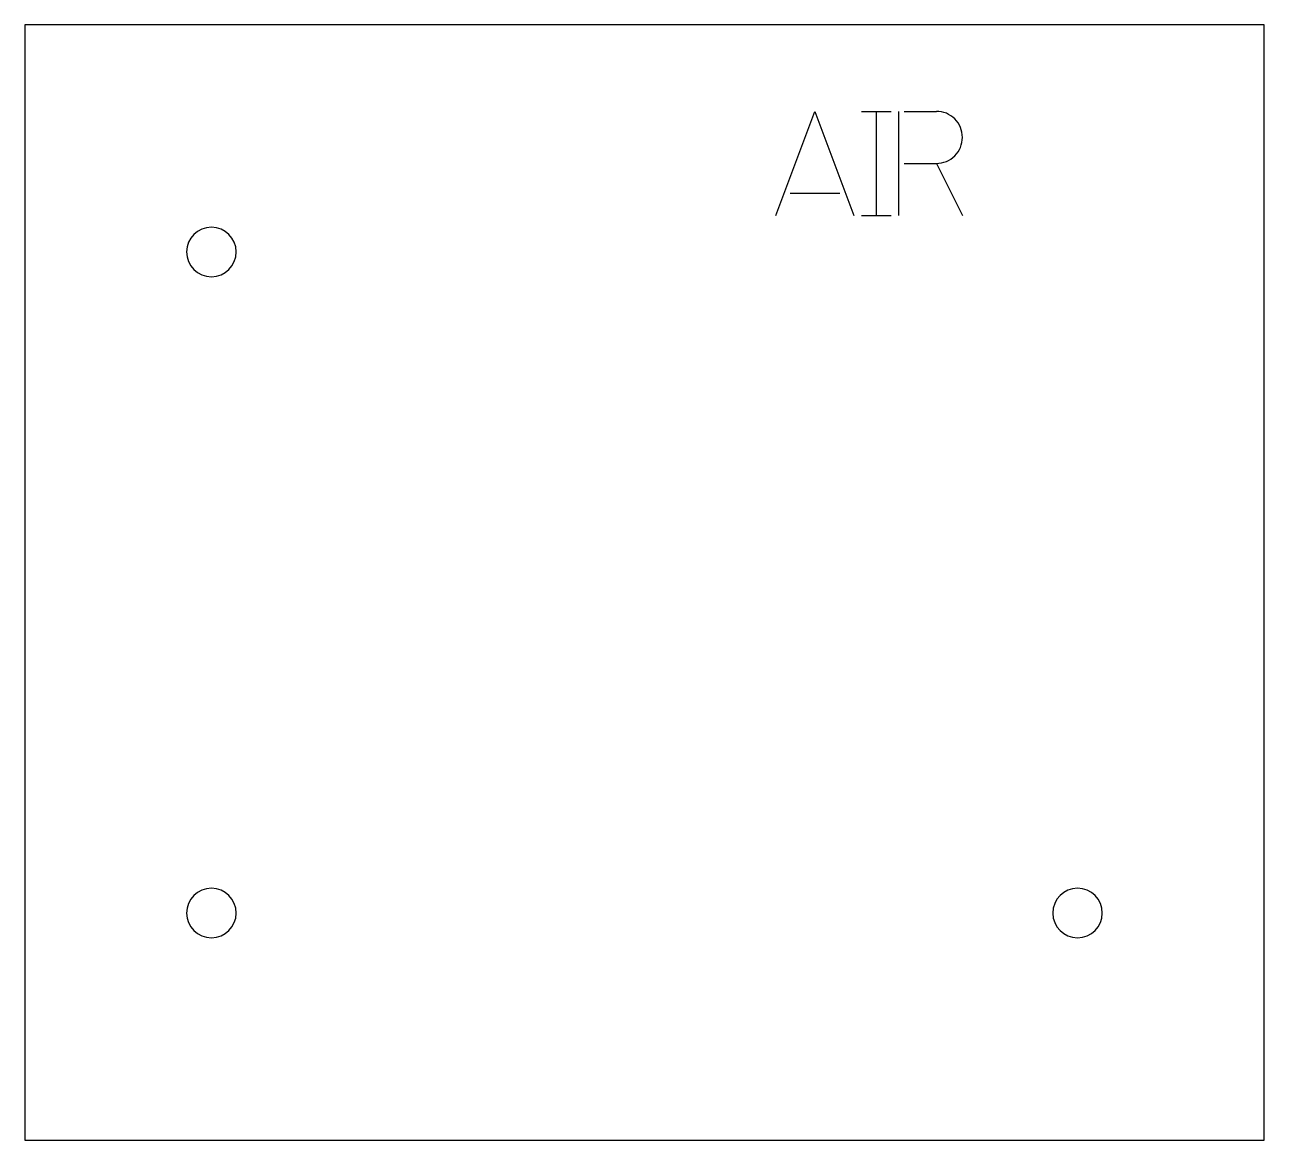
# Model space of a CAD drawing. Extents: x 0 to 5, y 13.48 to 17.98.
import ezdxf

# ---------------------------------------------------------------- set-up
doc = ezdxf.new("R2010")
doc.units = 0
doc.layers.add('1', color=7, linetype='CONTINUOUS')
doc.layers.add('7', color=7, linetype='CONTINUOUS')

msp = doc.modelspace()

# ---------------------------------------------------------------- linework, layer by layer
at = {"layer": '1', "color": 1, "linetype": 'CONTINUOUS'}
for p, q in [((5.0046, 17.9763), (0.0046, 17.9763)), ((0.0046, 17.9763), (0.0046, 13.4763)), ((5.0046, 13.4763), (5.0046, 17.9763)), ((0.0046, 13.4763), (5.0046, 13.4763))]:
    msp.add_line(p, q, dxfattribs=at)
for centre, start, end in [((0.7575, 17.0598), 360, 180), ((0.7575, 17.0598), 180, 360), ((0.7575, 14.3929), 360, 180), ((4.2515, 14.3929), 360, 180), ((0.7575, 14.3929), 180, 360), ((4.2515, 14.3929), 180, 360)]:
    msp.add_arc(centre, 0.1, start, end, dxfattribs=at)
at = {"layer": '7', "color": 7, "linetype": 'CONTINUOUS'}
for p, q in [((3.0347, 17.2071), (3.1922, 17.6271)), ((3.1922, 17.6271), (3.3497, 17.2071)), ((3.3797, 17.6271), (3.4397, 17.6271)), ((3.4397, 17.6271), (3.4997, 17.6271)), ((3.4397, 17.6271), (3.4397, 17.2071)), ((3.5297, 17.6271), (3.5297, 17.2071)), ((3.5522, 17.6271), (3.6821, 17.6271)), ((3.5522, 17.4171), (3.682, 17.4171)), ((3.682, 17.4171), (3.7871, 17.2071)), ((3.0924, 17.2971), (3.2919, 17.2971)), ((3.3797, 17.2071), (3.4397, 17.2071)), ((3.4397, 17.2071), (3.4997, 17.2071))]:
    msp.add_line(p, q, dxfattribs=at)
for start, end in [(359.9956, 90), (269.9912, 359.9956)]:
    msp.add_arc((3.6821, 17.5221), 0.105, start, end, dxfattribs=at)

doc.saveas('drawing.dxf')
